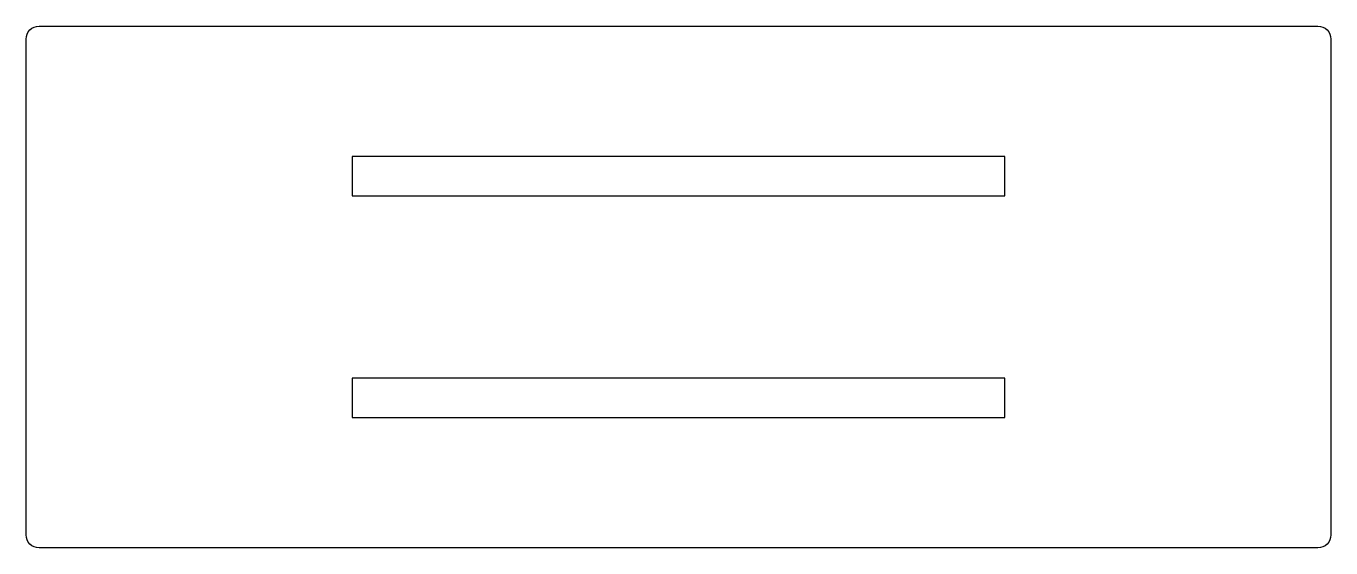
# Model space of a CAD drawing. Header units: millimetres. Extents: x -100 to 0, y 0 to 40.
import ezdxf

# ---------------------------------------------------------------- set-up
doc = ezdxf.new("R2010")
doc.units = ezdxf.units.MM
doc.layers.get('0').update_dxf_attribs({"linetype": 'CONTINUOUS'})

msp = doc.modelspace()

# ---------------------------------------------------------------- linework, layer by layer
msp.add_lwpolyline([(0, 1, -0.41421), (-1, 0), (-99, 0, -0.41421), (-100, 1), (-100, 39, -0.41421), (-99, 40), (-1, 40, -0.41421), (0, 39)], format="xyb", close=True)
for points in [[(-25, 27), (-25, 30), (-75, 30), (-75, 27)], [(-25, 13), (-75, 13), (-75, 10), (-25, 10)]]:
    msp.add_lwpolyline(points, close=True)

doc.saveas('drawing.dxf')
